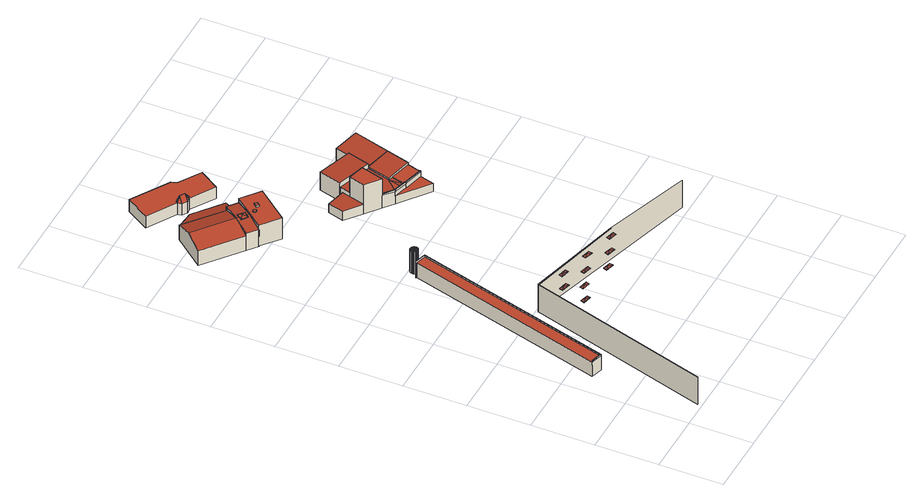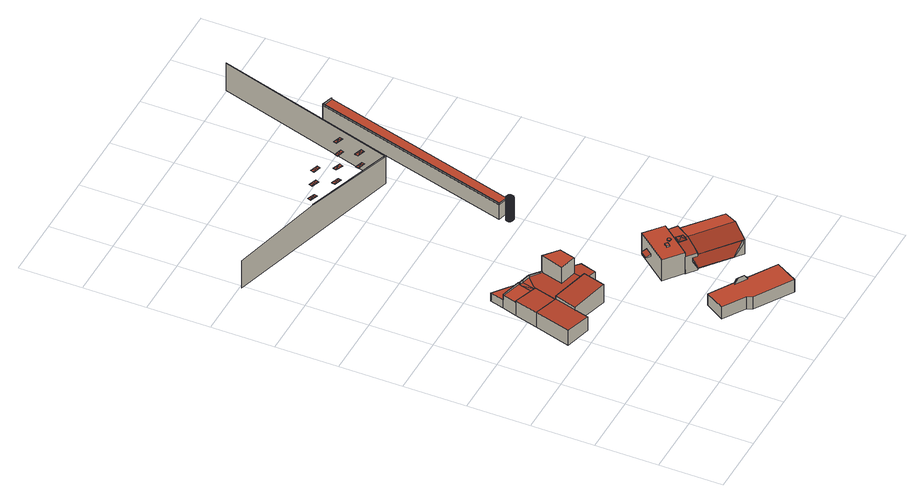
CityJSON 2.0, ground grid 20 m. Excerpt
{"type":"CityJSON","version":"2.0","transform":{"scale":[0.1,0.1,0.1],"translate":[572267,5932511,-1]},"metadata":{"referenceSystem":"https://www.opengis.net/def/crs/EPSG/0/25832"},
"CityObjects":{
"building1":{"type":"Building","attributes":{"Grundfläche 2D":"6445.333892","Grundhöhe NN":"1.475"},"children":["building1-1","building1-2","building1-3","building1-4","building1-5","building1-6","building1-7","building1-8","building1-9"],"geometry":[{"type":"MultiSurface","lod":"3","boundaries":[[[0,1,2,3,4,5]],[[3,2,1,6,7,8]],[[8,9,10,3]],[[11,12,13]],[[10,9,14]],[[9,12,11,14]],[[14,15,16,4,3,10]]],"semantics":{"surfaces":[{"type":"WallSurface"},{"type":"RoofSurface"}],"values":[0,0,0,0,0,1,0]}}]},
"building1-1":{"type":"BuildingInstallation","parents":["building1"],"geometry":[{"type":"MultiSurface","lod":"3","boundaries":[[[17,18,19]],[[19,18,20]],[[21,18,17]],[[20,18,21]],[[22,23,17,19]],[[23,24,21,17]],[[24,25,20,21]],[[25,22,19,20]]],"semantics":{"surfaces":[{"type":"RoofSurface"},{"type":"WallSurface"}],"values":[0,0,0,0,1,1,1,1]}}]},
"building1-2":{"type":"BuildingInstallation","parents":["building1"],"geometry":[{"type":"MultiSurface","lod":"3","boundaries":[[[26,27,28]],[[28,27,29]],[[30,27,26]],[[29,27,30]],[[31,32,30,26]],[[33,31,26,28]],[[32,34,29,30]],[[34,33,28,29]]],"semantics":{"surfaces":[{"type":"RoofSurface"},{"type":"WallSurface"}],"values":[0,0,0,0,1,1,1,1]}}]},
"building1-3":{"type":"BuildingInstallation","parents":["building1"],"geometry":[{"type":"MultiSurface","lod":"3","boundaries":[[[35,36,37]],[[37,36,38]],[[39,36,35]],[[38,36,39]],[[40,41,35,37]],[[41,42,39,35]],[[42,43,38,39]],[[43,40,37,38]]],"semantics":{"surfaces":[{"type":"RoofSurface"},{"type":"WallSurface"}],"values":[0,0,0,0,1,1,1,1]}}]},
"building1-4":{"type":"BuildingInstallation","parents":["building1"],"geometry":[{"type":"MultiSurface","lod":"3","boundaries":[[[44,45,46]],[[46,45,47]],[[48,45,44]],[[47,45,48]],[[49,50,44,46]],[[50,51,48,44]],[[51,52,47,48]],[[52,49,46,47]]],"semantics":{"surfaces":[{"type":"RoofSurface"},{"type":"WallSurface"}],"values":[0,0,0,0,1,1,1,1]}}]},
"building1-5":{"type":"BuildingInstallation","parents":["building1"],"geometry":[{"type":"MultiSurface","lod":"3","boundaries":[[[53,54,55]],[[55,54,56]],[[57,54,53]],[[56,54,57]],[[58,59,53,55]],[[59,60,57,53]],[[60,61,56,57]],[[61,58,55,56]]],"semantics":{"surfaces":[{"type":"RoofSurface"},{"type":"WallSurface"}],"values":[0,0,0,0,1,1,1,1]}}]},
"building1-6":{"type":"BuildingInstallation","parents":["building1"],"geometry":[{"type":"MultiSurface","lod":"3","boundaries":[[[62,63,64]],[[64,63,65]],[[66,63,62]],[[65,63,66]],[[67,68,66,62]],[[69,67,62,64]],[[68,70,65,66]],[[70,69,64,65]]],"semantics":{"surfaces":[{"type":"RoofSurface"},{"type":"WallSurface"}],"values":[0,0,0,0,1,1,1,1]}}]},
"building1-7":{"type":"BuildingInstallation","parents":["building1"],"geometry":[{"type":"MultiSurface","lod":"3","boundaries":[[[71,72,73]],[[73,72,74]],[[75,72,71]],[[74,72,75]],[[76,77,75,71]],[[78,76,71,73]],[[77,79,74,75]],[[79,78,73,74]]],"semantics":{"surfaces":[{"type":"RoofSurface"},{"type":"WallSurface"}],"values":[0,0,0,0,1,1,1,1]}}]},
"building1-8":{"type":"BuildingInstallation","parents":["building1"],"geometry":[{"type":"MultiSurface","lod":"3","boundaries":[[[80,81,82]],[[82,81,83]],[[84,81,80]],[[83,81,84]],[[85,86,80,82]],[[86,87,84,80]],[[87,88,83,84]],[[88,85,82,83]]],"semantics":{"surfaces":[{"type":"RoofSurface"},{"type":"WallSurface"}],"values":[0,0,0,0,1,1,1,1]}}]},
"building1-9":{"type":"BuildingInstallation","parents":["building1"],"geometry":[{"type":"MultiSurface","lod":"3","boundaries":[[[89,90,91]],[[91,90,92]],[[93,90,89]],[[92,90,93]],[[94,95,89,91]],[[93,89,95,96]],[[96,97,92,93]],[[97,94,91,92]]],"semantics":{"surfaces":[{"type":"RoofSurface"},{"type":"WallSurface"}],"values":[0,0,0,0,1,1,1,1]}}]},
"building2":{"type":"Building","attributes":{"Grundfläche 2D":"247.709060","Grundhöhe NN":"2.469"},"children":["building2-1"],"geometry":[{"type":"Solid","lod":"3","boundaries":[[[[98,99,100,101,102,103,104,105]],[[106,99,98,105,107,108]],[[100,99,106,109]],[[101,100,109,110]],[[103,102,101,110,111]],[[104,103,111,112]],[[105,104,112,107]],[[107,112,111,110,109,106,108]]]],"semantics":{"surfaces":[{"type":"RoofSurface"},{"type":"WallSurface"},{"type":"GroundSurface"}],"values":[[0,1,1,1,1,1,1,2]]}}]},
"building2-1":{"type":"BuildingInstallation","parents":["building2"],"geometry":[{"type":"MultiSurface","lod":"3","boundaries":[[[113,114,115,116,117,118,119,120]],[[102,103,118,117]],[[103,104,119,118]],[[104,105,120,119]],[[105,98,113,120]],[[114,113,98,121]],[[115,114,121,122]],[[122,123,116,115]],[[123,102,117,116]]],"semantics":{"surfaces":[{"type":"RoofSurface"},{"type":"WallSurface"}],"values":[0,1,1,1,1,1,1,1,1]}}]},
"building3":{"type":"Building","attributes":{"Grundfläche 2D":"4.414552","Grundhöhe NN":"2.449"},"geometry":[{"type":"Solid","lod":"3","boundaries":[[[[124,125,126,127]],[[125,128,129,126]],[[130,124,127,131]],[[132,130,131,133]],[[134,132,133,135]],[[136,134,135,137]],[[138,136,137,139]],[[140,138,139,141]],[[142,140,141,143]],[[144,142,143,145]],[[146,144,145,147]],[[148,146,147,149]],[[150,148,149,151]],[[152,150,151,153]],[[154,152,153,155]],[[156,154,155,157]],[[158,156,157,159]],[[160,158,159,161]],[[162,160,161,163]],[[164,162,163,165]],[[166,164,165,167]],[[168,166,167,169]],[[170,168,169,171]],[[128,170,171,129]],[[172,173,174]],[[175,172,174]],[[173,176,174]],[[176,177,178,174]],[[177,179,178]],[[179,180,181,178]],[[180,182,181]],[[182,183,184,181]],[[183,185,184]],[[185,186,187,184]],[[186,188,187]],[[188,189,190,187]],[[189,191,190]],[[192,193,194,195,174,178,181,184,187,190]],[[191,196,190]],[[196,197,192,190]],[[197,198,192]],[[198,199,192]],[[199,200,192]],[[200,201,193,192]],[[201,202,194,193]],[[202,203,194]],[[203,204,195,194]],[[204,175,174,195]],[[205,206,173,172]],[[207,205,172,175]],[[206,208,176,173]],[[208,209,177,176]],[[209,210,179,177]],[[210,211,180,179]],[[211,212,182,180]],[[212,213,183,182]],[[213,214,185,183]],[[214,215,185]],[[215,216,186,185]],[[216,217,188,186]],[[217,218,189,188]],[[218,219,191,189]],[[219,220,196,191]],[[220,221,197,196]],[[221,222,198,197]],[[222,223,199,198]],[[223,224,200,199]],[[224,225,201,200]],[[225,226,202,201]],[[226,227,203,202]],[[227,228,204,203]],[[228,207,175,204]],[[125,124,206,205]],[[128,125,205,207]],[[124,130,208,206]],[[130,132,209,208]],[[132,134,210,209]],[[134,136,211,210]],[[136,138,212,211]],[[138,140,213,212]],[[140,142,214,213]],[[142,144,215,214]],[[144,146,216,215]],[[146,148,217,216]],[[148,150,218,217]],[[150,152,219,218]],[[152,154,220,219]],[[154,156,221,220]],[[156,158,222,221]],[[158,160,223,222]],[[160,162,224,223]],[[162,164,225,224]],[[164,166,226,225]],[[166,168,227,226]],[[168,170,228,227]],[[170,128,207,228]],[[229,230,127,126]],[[231,232,129,171]],[[232,229,126,129]],[[230,233,131,127]],[[233,234,133,131]],[[234,235,135,133]],[[235,236,137,135]],[[236,237,139,137]],[[237,238,141,139]],[[238,239,143,141]],[[239,240,145,143]],[[240,241,147,145]],[[241,242,149,147]],[[242,243,151,149]],[[243,244,153,151]],[[244,245,155,153]],[[245,246,157,155]],[[246,247,159,157]],[[247,248,161,159]],[[248,249,163,161]],[[249,250,165,163]],[[250,251,167,165]],[[251,252,169,167]],[[252,231,171,169]],[[245,244,243,242,241,240,239,238,237,236,235,234,233,230,229,232,231,252,251,250,249,248,247,246]]]],"semantics":{"surfaces":[{"type":"RoofSurface"},{"type":"WallSurface"},{"type":"GroundSurface"}],"values":[[0,0,0,0,0,0,0,0,0,0,0,0,0,0,0,0,0,0,0,0,0,0,0,0,0,0,0,0,0,0,0,0,0,0,0,0,0,0,0,0,0,0,0,0,0,0,0,0,0,0,0,0,0,0,0,0,0,0,0,0,0,0,0,0,0,0,0,0,0,0,0,0,0,0,0,0,0,0,0,0,0,0,0,0,0,0,0,0,0,0,0,0,0,0,0,0,1,1,1,1,1,1,1,1,1,1,1,1,1,1,1,1,1,1,1,1,1,1,1,1,2]]}}]},
"building4":{"type":"Building","attributes":{"Grundfläche 2D":"237.619886","Grundhöhe NN":"1.845"},"children":["building4-1","building4-2"],"geometry":[{"type":"Solid","lod":"3","boundaries":[[[[253,254,255,256,257,258]],[[253,258,257,259,260,254]],[[261,257,262,263]],[[262,257,264,265,266]],[[267,256,255,268,269,270]],[[269,271,272,264,257,256,267,270]],[[257,261,259]],[[259,261,273,274,260]],[[268,255,254,260,274]],[[275,266,265,264,272,271]],[[263,262,266,275,276]],[[261,263,276,273]],[[271,269,268,274,273,276,275]]]],"semantics":{"surfaces":[{"type":"RoofSurface"},{"type":"WallSurface"},{"type":"GroundSurface"}],"values":[[0,0,0,0,1,1,1,1,1,1,1,1,2]]}}]},
"building4-1":{"type":"BuildingInstallation","parents":["building4"],"geometry":[{"type":"MultiSurface","lod":"3","boundaries":[[[277,278,279]],[[278,280,253,279]],[[281,278,277,258]],[[280,278,281]],[[277,279,282,283]],[[283,258,277]],[[281,258,284]],[[280,281,284,285]],[[285,253,280]],[[279,253,282]]],"semantics":{"surfaces":[{"type":"RoofSurface"},{"type":"WallSurface"}],"values":[0,0,0,0,1,1,1,1,1,1]}}]},
"building4-2":{"type":"BuildingInstallation","parents":["building4"],"geometry":[{"type":"MultiSurface","lod":"3","boundaries":[[[286,287,265,264,267,288]],[[289,272,264,265]],[[272,270,267,264]],[[270,290,288,267]],[[290,291,286,288]],[[292,289,265,287]],[[291,292,287,286]],[[272,289,292,291,290,270]]],"semantics":{"surfaces":[{"type":"RoofSurface"},{"type":"WallSurface"},{"type":"OuterCeilingSurface"}],"values":[0,1,1,1,1,1,1,2]}}]},
"building5":{"type":"Building","attributes":{"Grundfläche 2D":"95.144665","Grundhöhe NN":"2.041"},"children":["building5-1","building5-2","building5-3"],"geometry":[{"type":"Solid","lod":"3","boundaries":[[[[293,294,295,296,297,298]],[[293,298,299,300]],[[293,300,301,294]],[[302,296,295,294,301,303]],[[298,297,296,302,304,299]],[[304,302,303,301,300,299]]]],"semantics":{"surfaces":[{"type":"RoofSurface"},{"type":"WallSurface"},{"type":"GroundSurface"}],"values":[[0,1,1,1,1,2]]}}]},
"building5-1":{"type":"BuildingInstallation","parents":["building5"],"geometry":[{"type":"MultiSurface","lod":"3","boundaries":[[[305,306,307,308,309,310,311,312,313,314,315,316,317,318,319,320,321,322]],[[323,324,312,311]],[[324,325,313,312]],[[314,313,325,326]],[[326,327,315,314]],[[316,315,327,328]],[[328,329,317,316]],[[329,330,318,317]],[[330,331,319,318]],[[331,332,320,319]],[[321,320,332,333]],[[333,334,322,321]],[[334,335,305,322]],[[306,305,335,336]],[[336,337,307,306]],[[337,338,308,307]],[[338,339,309,308]],[[339,340,310,309]],[[340,323,311,310]]],"semantics":{"surfaces":[{"type":"RoofSurface"},{"type":"WallSurface"}],"values":[0,1,1,1,1,1,1,1,1,1,1,1,1,1,1,1,1,1,1]}}]},
"building5-2":{"type":"BuildingInstallation","parents":["building5"],"geometry":[{"type":"MultiSurface","lod":"3","boundaries":[[[341,342,343,344]],[[344,343,345,346]],[[341,344,346,347]],[[342,341,347,348]],[[343,342,348,345]]],"semantics":{"surfaces":[{"type":"RoofSurface"},{"type":"WallSurface"}],"values":[0,1,1,1,1]}}]},
"building5-3":{"type":"BuildingInstallation","parents":["building5"],"geometry":[{"type":"MultiSurface","lod":"3","boundaries":[[[349,350,351,352]],[[353,354,351,350]],[[354,355,352,351]],[[355,356,349,352]],[[356,353,350,349]],[[353,356,355,354]]],"semantics":{"surfaces":[{"type":"RoofSurface"},{"type":"WallSurface"},{"type":"OuterCeilingSurface"}],"values":[0,1,1,1,1,2]}}]},
"building6":{"type":"Building","attributes":{"Grundfläche 2D":"189.831748","Grundhöhe NN":"-0.001"},"children":["building6-1"],"geometry":[{"type":"Solid","lod":"3","boundaries":[[[[357,358,359,360,361,362,363,364]],[[358,365,366,359]],[[357,364,367,368]],[[358,357,368,369]],[[365,358,369,370]],[[366,365,370,371]],[[359,366,371,372]],[[360,359,372,373]],[[361,360,373,374]],[[362,361,374,375]],[[363,362,375,376]],[[364,363,376,367]],[[367,376,375,374,373,372,371,370,369,368]]]],"semantics":{"surfaces":[{"type":"RoofSurface"},{"type":"WallSurface"},{"type":"GroundSurface"}],"values":[[0,0,1,1,1,1,1,1,1,1,1,1,2]]}}]},
"building6-1":{"type":"BuildingInstallation","parents":["building6"],"geometry":[{"type":"MultiSurface","lod":"3","boundaries":[[[377,378,379,380,358,381]],[[359,382,383]],[[381,365,366,383]],[[366,359,383]],[[358,365,381]],[[383,382,384,385,380,379,378,377,381]]],"semantics":{"surfaces":[{"type":"RoofSurface"},{"type":"WallSurface"}],"values":[0,0,0,0,0,1]}}]},
"building7":{"type":"Building","attributes":{"Grundfläche 2D":"489.654690","Grundhöhe NN":"2.007"},"children":["building7-1"],"geometry":[{"type":"Solid","lod":"3","boundaries":[[[[386,387,388,389,390,391,392,393,394]],[[395,388,387]],[[391,390,389,396,397]],[[391,397,396,398,399]],[[400,392,391]],[[401,391,399]],[[402,403,404,405,406,407]],[[408,409,410,411]],[[412,413,414,415]],[[416,417,418,419,420]],[[421,422,423,424,425]],[[426,427,428,429]],[[430,426,431,432,433,434]],[[398,405,404,399]],[[399,404,403,401]],[[388,395,435,436,420,389]],[[398,396,389,420,419,418]],[[405,398,418,417,406]],[[407,406,417,437,438,402]],[[424,394,393,439,440,425]],[[411,394,424,423,408]],[[441,409,408,423,442,435,395]],[[387,386,410,409,441,395]],[[410,386,394,411]],[[412,433,443,444,413]],[[414,413,444,445]],[[392,434,415,414,445,439,393]],[[415,434,433,412]],[[416,420,436,446]],[[417,416,446,437]],[[421,425,440,447]],[[422,421,447,448]],[[423,422,448,442]],[[427,400,391,428]],[[403,402,429,428,391,401]],[[429,402,438,449,426]],[[426,430,434,392,400,427]],[[431,426,449,450]],[[432,431,450,451]],[[443,433,432,451]],[[442,448,447,440,439,445,444,443,451,450,449,438,437,446,436,435]]]],"semantics":{"surfaces":[{"type":"RoofSurface"},{"type":"WallSurface"},{"type":"GroundSurface"}],"values":[[0,0,0,0,0,0,0,0,0,0,0,0,0,1,1,1,1,1,1,1,1,1,1,1,1,1,1,1,1,1,1,1,1,1,1,1,1,1,1,1,2]]}}]},
"building7-1":{"type":"BuildingInstallation","parents":["building7"],"geometry":[{"type":"MultiSurface","lod":"3","boundaries":[[[452,453,454,455,456,457,458,459,460,461,462,463,464,441,465]],[[407,466,456,455]],[[457,456,466,404]],[[399,467,458,457,404]],[[459,458,467,468]],[[468,397,460,459]],[[469,461,460,397,390]],[[470,462,461,469]],[[470,471,463,462]],[[471,387,464,463]],[[387,395,441,464]],[[388,389,465,441,395]],[[389,396,398,405,453,452,465]],[[405,406,454,453]],[[406,407,455,454]]],"semantics":{"surfaces":[{"type":"RoofSurface"},{"type":"WallSurface"}],"values":[0,1,1,1,1,1,1,1,1,1,1,1,1,1,1]}}]}
},
"vertices":[
[69,6,25],[69,6,125],[240,584,125],[240,586,125],[240,586,25],[240,584,25],[69,6,128],[240,584,128],[240,586,128],[246,584,128],[246,584,125],[534,497,141],[246,582,128],[246,582,125],[535,499,141],[824,414,125],[824,414,25],
[249,428,129],[238,437,130],[224,435,128],[227,446,128],[252,439,129],[224,435,126],[249,428,128],[252,439,128],[227,446,126],
[272,505,129],[261,514,130],[246,512,128],[250,523,128],[275,516,129],[272,505,128],[275,516,128],[246,512,126],[250,523,126],
[300,455,131],[289,464,132],[274,462,130],[278,473,130],[303,466,131],[274,462,129],[300,455,130],[303,466,130],[278,473,129],
[322,531,131],[311,540,132],[297,538,130],[300,549,130],[325,542,131],[297,538,129],[322,531,130],[325,542,130],[300,549,129],
[359,479,134],[348,488,135],[334,487,133],[337,498,133],[362,490,134],[334,487,131],[359,479,133],[362,490,133],[337,498,131],
[397,427,136],[386,436,137],[371,434,135],[375,445,135],[400,438,136],[397,427,135],[400,438,135],[371,434,134],[375,445,134],
[419,503,136],[408,512,137],[394,510,135],[397,521,135],[422,514,136],[419,503,135],[422,514,135],[394,510,134],[397,521,134],
[457,450,139],[446,460,140],[431,458,138],[435,469,138],[460,461,139],[431,458,136],[457,450,138],[460,461,138],[435,469,136],
[516,474,141],[505,484,142],[491,482,140],[494,493,140],[519,485,141],[491,482,139],[516,474,140],[519,485,140],[494,493,139],
[216,957,88],[216,955,88],[218,955,88],[40,323,88],[42,322,88],[77,312,88],[254,947,88],[217,958,88],[216,955,35],[217,958,35],[216,957,35],[218,955,35],[40,323,35],[77,312,35],[254,947,35],
[216,957,93],[252,946,93],[76,314,93],[42,323,93],[42,322,93],[77,312,93],[254,947,93],[217,958,93],[252,946,88],[76,314,88],[42,323,88],
[248,970,117],[247,968,117],[250,967,115],[251,969,115],[246,967,117],[248,965,115],[249,972,117],[252,972,115],[249,975,117],[252,975,115],[248,977,117],[251,978,115],[247,980,117],[249,981,115],[245,981,117],[247,983,115],[243,982,117],[244,985,115],[241,983,117],[241,985,115],[239,983,117],[239,985,115],[237,982,117],[236,985,115],[234,981,117],[233,983,115],[233,979,117],[230,981,115],[231,977,117],[229,978,115],[231,974,117],[228,974,115],[231,972,117],[228,971,115],[232,970,117],[229,969,115],[233,968,117],[230,966,115],[234,966,117],[233,964,115],[236,965,117],[235,963,115],[239,965,117],[239,962,115],[242,965,117],[242,962,115],[244,965,117],[245,963,115],[243,971,119],[244,972,119],[241,973,119],[243,970,119],[244,973,119],[244,974,119],[241,974,119],[244,975,119],[243,976,119],[241,975,119],[242,977,119],[241,978,119],[240,975,119],[240,978,119],[238,978,119],[239,975,119],[237,977,119],[237,976,119],[239,974,119],[236,975,119],[239,973,119],[239,972,119],[240,972,119],[241,972,119],[236,974,119],[236,973,119],[236,972,119],[237,971,119],[237,970,119],[238,970,119],[240,969,119],[241,969,119],[242,970,119],[245,970,118],[246,971,118],[244,968,118],[247,973,118],[247,974,118],[246,976,118],[245,978,118],[244,979,118],[242,980,118],[241,980,118],[239,980,118],[238,980,118],[236,979,118],[235,978,118],[234,976,118],[233,974,118],[233,972,118],[234,971,118],[235,970,118],[236,968,118],[237,967,118],[239,967,118],[241,967,118],[243,968,118],[250,967,34],[251,969,34],[245,963,34],[248,965,34],[252,972,34],[252,975,34],[251,978,34],[249,981,34],[247,983,34],[244,985,34],[241,985,34],[239,985,34],[236,985,34],[233,983,34],[230,981,34],[229,978,34],[228,974,34],[228,971,34],[229,969,34],[230,966,34],[233,964,34],[235,963,34],[239,962,34],[242,962,34],
[188,1472,101],[194,1467,101],[237,1519,91],[206,1544,91],[163,1492,101],[170,1486,101],[124,1443,91],[156,1418,91],[124,1443,82],[47,1586,101],[8,1538,82],[202,1540,82],[90,1631,82],[86,1634,82],[206,1544,81],[237,1519,28],[206,1544,28],[206,1544,68],[202,1540,28],[202,1540,68],[124,1443,28],[156,1418,28],[86,1634,28],[8,1538,28],
[177,1496,101],[179,1479,107],[195,1481,101],[181,1463,101],[163,1477,101],[195,1481,99],[177,1496,99],[163,1477,99],[181,1463,99],
[242,1562,70],[154,1633,70],[219,1533,81],[90,1631,68],[219,1533,68],[242,1562,68],[154,1633,68],
[212,1372,107],[294,1473,107],[238,1518,107],[237,1519,107],[194,1467,107],[155,1418,107],[155,1418,30],[212,1372,30],[294,1473,30],[237,1519,30],[238,1518,30],[156,1418,30],
[210,1450,109],[211,1453,109],[212,1454,109],[211,1456,109],[211,1457,109],[210,1459,109],[207,1460,109],[205,1460,109],[203,1460,109],[202,1459,109],[201,1458,109],[200,1456,109],[200,1453,109],[201,1451,109],[202,1450,109],[204,1449,109],[206,1449,109],[207,1449,109],[207,1460,107],[205,1460,107],[203,1460,107],[202,1459,107],[201,1458,107],[200,1456,107],[200,1453,107],[201,1451,107],[202,1450,107],[204,1449,107],[206,1449,107],[207,1449,107],[210,1450,107],[211,1453,107],[212,1454,107],[211,1456,107],[211,1457,107],[210,1459,107],
[223,1458,112],[230,1453,112],[238,1463,112],[231,1469,112],[238,1463,107],[231,1469,107],[223,1458,107],[230,1453,107],
[262,1409,69],[250,1419,75],[233,1398,75],[245,1388,69],[250,1419,67],[233,1398,67],[245,1388,67],[262,1409,67],
[111,1751,52],[202,1695,52],[235,1674,52],[312,1626,52],[350,1688,54],[281,1731,54],[273,1749,55],[155,1822,55],[205,1681,52],[220,1671,52],[155,1822,10],[111,1751,10],[202,1695,10],[205,1681,10],[220,1671,10],[235,1674,10],[312,1626,10],[350,1688,10],[281,1731,10],[273,1749,10],
[209,1698,59],[207,1699,56],[205,1700,53],[205,1700,52],[215,1694,70],[242,1677,52],[229,1685,70],[209,1698,52],[207,1699,52],
[475,1247,77],[455,1177,77],[461,1169,77],[486,1149,75],[488,1152,75],[526,1189,74],[546,1262,74],[432,1295,81],[423,1261,80],[454,1174,77],[526,1138,73],[515,1144,74],[528,1137,73],[529,1141,73],[547,1262,74],[541,1185,73],[606,1166,77],[541,1185,75],[529,1141,75],[528,1137,75],[593,1120,77],[593,1122,77],[409,1211,137],[454,1174,137],[475,1247,137],[423,1261,137],[566,1333,90],[450,1366,97],[430,1296,97],[546,1262,90],[580,1076,60],[593,1120,60],[528,1137,60],[526,1138,60],[486,1149,60],[372,1303,61],[358,1252,62],[409,1211,65],[423,1261,65],[430,1287,65],[627,1239,84],[547,1262,78],[526,1189,78],[606,1166,84],[547,1262,80],[660,1355,84],[579,1378,80],[566,1333,80],[546,1262,80],[454,1174,30],[486,1149,30],[593,1120,30],[606,1166,30],[432,1295,30],[430,1287,30],[454,1174,81],[409,1211,30],[566,1333,30],[450,1366,30],[430,1296,30],[580,1076,30],[372,1303,30],[358,1252,30],[627,1239,30],[660,1355,30],[579,1378,30],
[526,1138,81],[528,1137,81],[593,1120,81],[593,1122,81],[529,1139,81],[529,1141,81],[527,1142,81],[527,1141,81],[515,1144,81],[487,1152,81],[463,1172,81],[463,1171,81],[455,1177,81],[486,1149,81],[529,1139,75],[527,1142,73],[527,1141,73],[487,1152,75],[463,1172,77],[463,1171,77]
]}
